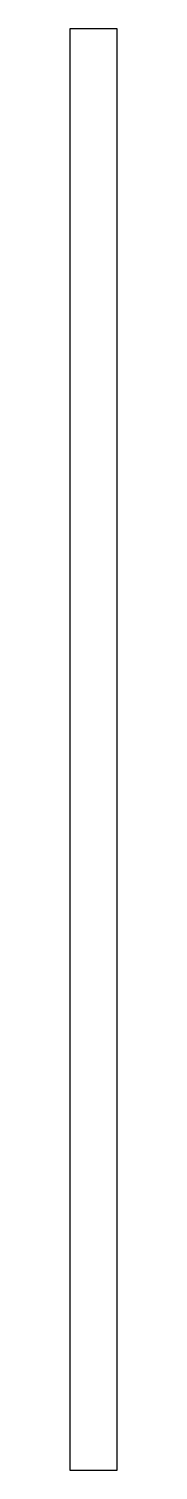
# Model space of a CAD drawing. Header units: millimetres. Extents: x -6 to 6, y -194 to 194.
import ezdxf

# ---------------------------------------------------------------- set-up
doc = ezdxf.new("R2010")
doc.units = ezdxf.units.MM

msp = doc.modelspace()

# ---------------------------------------------------------------- linework, layer by layer
for p, q in [((6.35, 193.675), (-6.35, 193.675)), ((-6.35, 193.675), (-6.35, -193.675)), ((6.35, -193.675), (6.35, 193.675)), ((-6.35, -193.675), (6.35, -193.675))]:
    msp.add_line(p, q)

doc.saveas('drawing.dxf')
